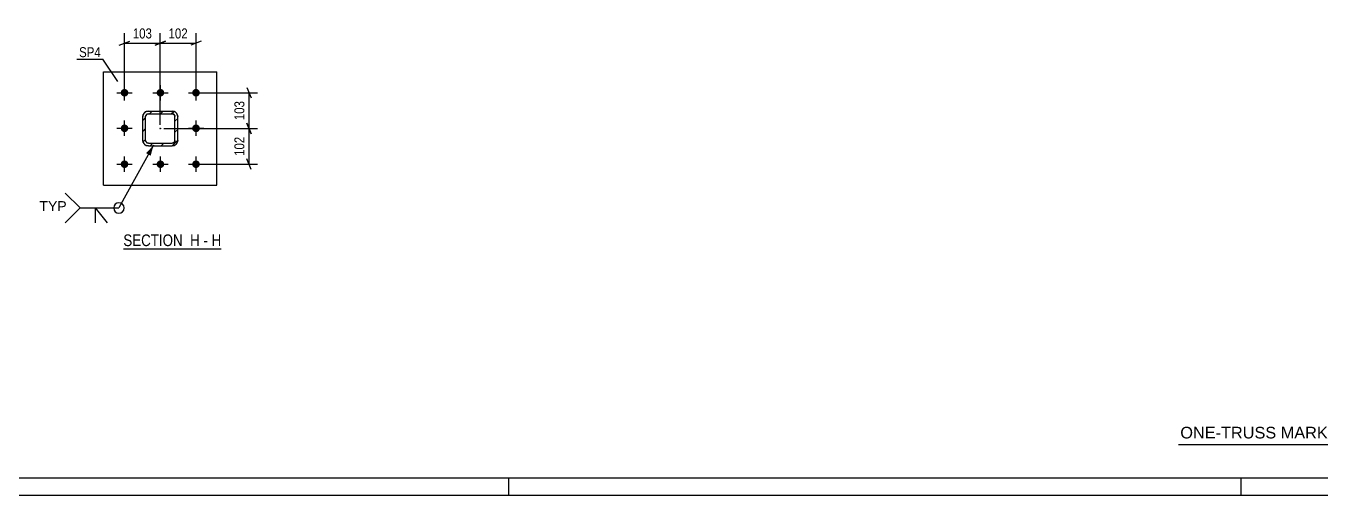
# Model space of a CAD drawing. Header units: millimetres. Extents: x -107 to 1082, y -577 to 264.
# Drawn here: x 313.2 to 684.7, y -577.5 to -442.9 of the extents above; entities that cross this region are included whole.
import ezdxf

# ---------------------------------------------------------------- set-up
doc = ezdxf.new("R2010")
doc.units = ezdxf.units.MM
doc.linetypes.add('DXK_LINE_DOT2', pattern=[3.9198, 1.9599, -1.9599])
doc.linetypes.add('DXK_LINE_DOT3', pattern=[5.9187, 2.979, -0.9799, 0.9799, -0.9799])
doc.styles.add('Arial', font='ARIAL.TTF', dxfattribs={"height": 0.2})
doc.styles.add('Arial Narrow', font='ARIALN.TTF', dxfattribs={"height": 0.2})

# ---------------------------------------------------------------- blocks, each defined once
blk = doc.blocks.new('Unknown-389677451-1162')
at = {"color": 5, "linetype": 'Continuous'}
for p, q in [((-102.23, -572.47), (1076.77, -572.47)), ((451.77, -577.47), (451.77, -572.47)), ((661.77, -577.47), (661.77, -572.47)), ((-107.23, -577.47), (1081.77, -577.47))]:
    blk.add_line(p, q, dxfattribs=at)
blk = doc.blocks.new('Unknown-389677451-42868')
at = {"color": 7, "linetype": 'Continuous'}
blk.add_line((643.77, -562.97), (713.77, -562.97), dxfattribs=at)
at = {"color": 7, "style": 'Arial'}
blk.add_text('ONE-TRUSS MARKED AS TR11', height=3.3428, dxfattribs=at).set_placement((644.31, -561.22))
blk = doc.blocks.new('Unknown-389677451-19 - 21458')
at = {"color": 6, "linetype": 'Continuous'}
blk.add_line((341.19, -506.79), (369.26, -506.79), dxfattribs=at)
at = {"color": 0, "linetype": 'Continuous'}
blk.add_wipeout([(359.3, -506.04), (359.3, -502.54), (341.19, -502.54), (341.19, -506.04)], dxfattribs=at)
at = {"color": 7, "linetype": 'Continuous', "style": 'Arial Narrow'}
blk.add_text('SECTION ', height=3.34, dxfattribs=at).set_placement((341.19, -506.04))
at = {"color": 0, "linetype": 'Continuous'}
blk.add_wipeout([(363.12, -506.04), (363.12, -502.54), (360.35, -502.54), (360.35, -506.04)], dxfattribs=at)
blk.add_wipeout([(365.44, -506.04), (365.44, -502.54), (364.17, -502.54), (364.17, -506.04)], dxfattribs=at)
at = {"color": 7, "linetype": 'Continuous', "style": 'Arial Narrow'}
blk.add_text('H', height=3.34, dxfattribs=at).set_placement((360.35, -506.04))
at = {"color": 0, "linetype": 'Continuous'}
blk.add_wipeout([(369.26, -506.04), (369.26, -502.54), (366.49, -502.54), (366.49, -506.04)], dxfattribs=at)
at = {"color": 7, "linetype": 'Continuous', "style": 'Arial Narrow'}
for s, p in [('-', (364.17, -506.04)), ('H', (366.49, -506.04))]:
    blk.add_text(s, height=3.34, dxfattribs=at).set_placement(p)
blk = doc.blocks.new('Bolt-389677451-21623 - 21458')
at = {"linetype": 'Continuous'}
for points in [[(341.53, -460.95, -1), (341.53, -463.15, -1)], [(351.83, -460.95, -1), (351.83, -463.15, -1)], [(362.03, -460.95, -1), (362.03, -463.15, -1)], [(341.53, -471.15, -1), (341.53, -473.35, -1)], [(362.03, -471.15, -1), (362.03, -473.35, -1)], [(341.53, -481.45, -1), (341.53, -483.65, -1)], [(351.83, -481.45, -1), (351.83, -483.65, -1)], [(362.03, -481.45, -1), (362.03, -483.65, -1)]]:
    blk.add_hatch(color=1, dxfattribs=at).paths.add_polyline_path(points)
at = {"color": 1, "linetype": 'Continuous'}
for p, q in [((341.53, -464.25), (341.53, -459.85)), ((351.83, -464.25), (351.83, -459.85)), ((362.03, -464.25), (362.03, -459.85)), ((339.33, -462.05), (343.73, -462.05)), ((349.63, -462.05), (354.03, -462.05)), ((359.83, -462.05), (364.23, -462.05)), ((341.53, -474.45), (341.53, -470.05)), ((362.03, -474.45), (362.03, -470.05)), ((339.33, -472.25), (343.73, -472.25)), ((359.83, -472.25), (364.23, -472.25)), ((339.33, -482.55), (343.73, -482.55)), ((341.53, -484.75), (341.53, -480.35)), ((349.63, -482.55), (354.03, -482.55)), ((351.83, -484.75), (351.83, -480.35)), ((359.83, -482.55), (364.23, -482.55)), ((362.03, -484.75), (362.03, -480.35))]:
    blk.add_line(p, q, dxfattribs=at)
blk = doc.blocks.new('Part-389677451-21494 - 21458')
at = {"linetype": 'Continuous'}
h = blk.add_hatch(dxfattribs=at)
h.set_pattern_fill('', scale=0.7, style=0, pattern_type=0)
h.set_pattern_definition([(45, (355.181, -477.2972), (-1.57154, 1.57154), [])])
h.paths.add_polyline_path([(348.38, -477.3), (355.18, -477.3), (355.79, -477.18), (356.31, -476.83), (356.66, -476.31), (356.78, -475.7), (356.78, -468.9), (356.66, -468.28), (356.31, -467.77), (355.79, -467.42), (355.18, -467.3), (348.38, -467.3), (347.77, -467.42), (347.25, -467.77), (346.9, -468.28), (346.78, -468.9), (346.78, -475.7), (346.9, -476.31), (347.25, -476.83), (347.77, -477.18)])
h.paths.add_polyline_path([(347.64, -476), (347.58, -475.7), (347.58, -468.9), (347.64, -468.59), (347.82, -468.33), (348.07, -468.16), (348.38, -468.1), (355.18, -468.1), (355.49, -468.16), (355.75, -468.33), (355.92, -468.59), (355.98, -468.9), (355.98, -475.7), (355.92, -476), (355.75, -476.26), (355.49, -476.44), (355.18, -476.5), (348.38, -476.5), (348.07, -476.44), (347.82, -476.26)])
blk.add_hatch(color=30, dxfattribs=at).paths.add_polyline_path([(351.78, -472.4, -1), (351.78, -472.2, -1)])
at = {"color": 7, "linetype": 'DXK_LINE_DOT2'}
for p, q in [((347.77, -467.42), (348.38, -467.3)), ((348.38, -467.3), (355.18, -467.3)), ((355.18, -467.3), (355.79, -467.42)), ((346.78, -468.9), (346.9, -468.28)), ((346.78, -475.7), (346.78, -468.9)), ((347.64, -468.59), (347.58, -468.9)), ((347.58, -475.7), (347.58, -468.9)), ((348.38, -468.1), (348.07, -468.16)), ((348.38, -468.1), (355.18, -468.1)), ((355.49, -468.16), (355.18, -468.1)), ((355.98, -468.9), (355.92, -468.59)), ((355.98, -475.7), (355.98, -468.9)), ((356.66, -468.28), (356.78, -468.9)), ((356.78, -475.7), (356.78, -468.9)), ((346.9, -476.31), (346.78, -475.7)), ((347.58, -475.7), (347.64, -476)), ((348.38, -477.3), (347.77, -477.18)), ((348.07, -476.44), (348.38, -476.5)), ((348.38, -476.5), (355.18, -476.5)), ((348.38, -477.3), (355.18, -477.3)), ((355.18, -476.5), (355.49, -476.44)), ((355.79, -477.18), (355.18, -477.3)), ((355.92, -476), (355.98, -475.7)), ((356.78, -475.7), (356.66, -476.31))]:
    blk.add_line(p, q, dxfattribs=at)
at = {"color": 2, "linetype": 'Continuous'}
for p, q in [((348.38, -467.3), (347.77, -467.42)), ((348.38, -467.3), (355.18, -467.3)), ((355.79, -467.42), (355.18, -467.3)), ((346.9, -468.28), (346.78, -468.9)), ((346.78, -475.7), (346.78, -468.9)), ((347.58, -468.9), (347.64, -468.59)), ((347.58, -475.7), (347.58, -468.9)), ((348.07, -468.16), (348.38, -468.1)), ((348.38, -468.1), (355.18, -468.1)), ((355.18, -468.1), (355.49, -468.16)), ((355.92, -468.59), (355.98, -468.9)), ((355.98, -475.7), (355.98, -468.9)), ((356.78, -468.9), (356.66, -468.28)), ((356.78, -475.7), (356.78, -468.9)), ((346.78, -475.7), (346.9, -476.31)), ((347.64, -476), (347.58, -475.7)), ((347.77, -477.18), (348.38, -477.3)), ((348.38, -476.5), (348.07, -476.44)), ((348.38, -476.5), (355.18, -476.5)), ((348.38, -477.3), (355.18, -477.3)), ((355.49, -476.44), (355.18, -476.5)), ((355.18, -477.3), (355.79, -477.18)), ((355.98, -475.7), (355.92, -476)), ((356.66, -476.31), (356.78, -475.7))]:
    blk.add_line(p, q, dxfattribs=at)
at = {"color": 7, "linetype": 'DXK_LINE_DOT3'}
blk.add_line((351.78, -472.3), (351.78, -472.3), dxfattribs=at)
at = {"color": 30, "linetype": 'DXK_LINE_DOT3'}
blk.add_line((351.78, -472.3), (351.78, -472.3), dxfattribs=at)
at = {"color": 30, "linetype": 'Continuous'}
blk.add_circle((351.78, -472.3), 0.1, dxfattribs=at)
at = {"color": 7, "linetype": 'DXK_LINE_DOT2'}
for centre, radius, start, end in [((348.38, -468.9), 1.6, 112.5, 157.5), ((355.18, -468.9), 1.6, 22.5, 67.5), ((348.38, -468.9), 0.8, 112.5, 157.5), ((355.18, -468.9), 0.8, 22.5, 67.5), ((348.38, -475.7), 1.6, 202.5, 247.5), ((348.38, -475.7), 0.8, 202.5, 247.5), ((355.18, -475.7), 0.8, 292.5, 337.5), ((355.18, -475.7), 1.6, 292.5, 337.5)]:
    blk.add_arc(centre, radius, start, end, dxfattribs=at)
at = {"color": 2, "linetype": 'Continuous'}
for centre, radius, start, end in [((348.38, -468.9), 1.6, 112.5, 157.5), ((355.18, -468.9), 1.6, 22.5, 67.5), ((348.38, -468.9), 0.8, 112.5, 157.5), ((355.18, -468.9), 0.8, 22.5, 67.5), ((348.38, -475.7), 1.6, 202.5, 247.5), ((348.38, -475.7), 0.8, 202.5, 247.5), ((355.18, -475.7), 0.8, 292.5, 337.5), ((355.18, -475.7), 1.6, 292.5, 337.5)]:
    blk.add_arc(centre, radius, start, end, dxfattribs=at)
blk = doc.blocks.new('Part-389677451-21513 - 21458')
at = {"color": 2, "linetype": 'Continuous'}
for p, q in [((335.53, -488.55), (335.53, -456.05)), ((335.53, -456.05), (368.03, -456.05)), ((368.03, -488.55), (368.03, -456.05)), ((335.53, -488.55), (368.03, -488.55))]:
    blk.add_line(p, q, dxfattribs=at)
blk = doc.blocks.new('StraightDimension-389677451-38397 - 21458')
at = {"color": 7, "linetype": 'Continuous'}
for p, q in [((376.65, -470.8), (377.85, -473.8)), ((352.78, -472.3), (379.65, -472.3)), ((377.25, -482.55), (377.25, -472.3)), ((363.03, -482.55), (379.65, -482.55)), ((377.85, -484.05), (376.65, -481.05))]:
    blk.add_line(p, q, dxfattribs=at)
at = {"color": 0}
blk.add_wipeout([(376.5, -474.08), (372.3, -474.08), (372.3, -480.76), (376.5, -480.76)], dxfattribs=at)
at = {"color": 3, "style": 'Arial Narrow'}
blk.add_text('102', height=2.863, rotation=90.0002, dxfattribs=at).set_placement((375.9, -480.16))
blk = doc.blocks.new('StraightDimension-389677451-38367 - 21458')
at = {"color": 7, "linetype": 'Continuous'}
for p, q in [((351.78, -471.3), (351.78, -444.97)), ((362.03, -461.05), (362.03, -444.97)), ((350.28, -448.42), (353.28, -447.22)), ((351.78, -447.82), (362.03, -447.82)), ((363.53, -447.22), (360.53, -448.42))]:
    blk.add_line(p, q, dxfattribs=at)
at = {"color": 0}
blk.add_wipeout([(360.25, -447.07), (360.25, -442.87), (353.56, -442.87), (353.56, -447.07)], dxfattribs=at)
at = {"color": 3, "style": 'Arial Narrow'}
blk.add_text('102', height=2.863, dxfattribs=at).set_placement((354.16, -446.47))
blk = doc.blocks.new('StraightDimension-389677451-38368 - 21458')
at = {"color": 7, "linetype": 'Continuous'}
for p, q in [((341.53, -461.05), (341.53, -444.97)), ((351.78, -471.3), (351.78, -444.97)), ((340.03, -448.42), (343.03, -447.22)), ((341.53, -447.82), (351.78, -447.82)), ((353.28, -447.22), (350.28, -448.42))]:
    blk.add_line(p, q, dxfattribs=at)
at = {"color": 0}
blk.add_wipeout([(350, -447.07), (350, -442.87), (343.31, -442.87), (343.31, -447.07)], dxfattribs=at)
at = {"color": 3, "style": 'Arial Narrow'}
blk.add_text('103', height=2.863, dxfattribs=at).set_placement((343.91, -446.47))
blk = doc.blocks.new('StraightDimension-389677451-38396 - 21458')
at = {"color": 7, "linetype": 'Continuous'}
for p, q in [((376.65, -460.55), (377.85, -463.55)), ((363.03, -462.05), (379.65, -462.05)), ((377.25, -472.3), (377.25, -462.05)), ((377.85, -473.8), (376.65, -470.8)), ((352.78, -472.3), (379.65, -472.3))]:
    blk.add_line(p, q, dxfattribs=at)
at = {"color": 0}
blk.add_wipeout([(376.5, -463.83), (372.3, -463.83), (372.3, -470.51), (376.5, -470.51)], dxfattribs=at)
at = {"color": 3, "style": 'Arial Narrow'}
blk.add_text('103', height=2.863, rotation=90.0002, dxfattribs=at).set_placement((375.9, -469.91))
blk = doc.blocks.new('Mark-389677451-22658 - 21458')
at = {"color": 0}
blk.add_wipeout([(334.71, -451.84), (334.71, -448.84), (328.5, -448.84), (328.5, -451.84)], dxfattribs=at)
blk.add_wipeout([(334.71, -451.84), (334.71, -448.84), (328.5, -448.84), (328.5, -451.84)], dxfattribs=at)
at = {"color": 30, "linetype": 'Continuous'}
for p in [(327.9, -452.44), (339.63, -458.86)]:
    blk.add_line(p, (335.31, -452.44), dxfattribs=at)
at = {"color": 3, "style": 'Arial Narrow'}
blk.add_text('SP4', height=2.863, dxfattribs=at).set_placement((328.5, -451.84))
blk = doc.blocks.new('WeldMark-389677451-24054 - 21458')
at = {"linetype": 'Continuous'}
blk.add_hatch(color=30, dxfattribs=at).paths.add_polyline_path([(347.73, -479.39), (349.83, -477.12), (349.04, -480.11)])
at = {"color": 30, "linetype": 'Continuous'}
for p in [(349.83, -477.12), (328.82, -495.11)]:
    blk.add_line(p, (339.92, -495.11), dxfattribs=at)
at = {"color": 3, "linetype": 'Continuous'}
for q in [(336.54, -499.4), (333.11, -499.4)]:
    blk.add_line((333.11, -495.11), q, dxfattribs=at)
for start, end in [(90, 270), (270, 90)]:
    blk.add_arc((339.92, -495.11), 1.5, start, end, dxfattribs=at)
at = {"color": 0, "linetype": 'Continuous'}
blk.add_wipeout([(324.92, -496.01), (324.92, -493.01), (317.15, -493.01), (317.15, -496.01)], dxfattribs=at)
blk.add_wipeout([(324.92, -496.01), (324.92, -493.01), (317.15, -493.01), (317.15, -496.01)], dxfattribs=at)
at = {"color": 3, "linetype": 'Continuous'}
for q in [(324.54, -490.83), (324.54, -499.4)]:
    blk.add_line((328.82, -495.11), q, dxfattribs=at)
at = {"color": 3, "linetype": 'Continuous', "style": 'Arial'}
blk.add_text('TYP', height=2.865, dxfattribs=at).set_placement((317.15, -496.01))

msp = doc.modelspace()

# ---------------------------------------------------------------- block references
for name in ['Unknown-389677451-1162', 'Part-389677451-21513 - 21458', 'Bolt-389677451-21623 - 21458', 'Part-389677451-21494 - 21458', 'Unknown-389677451-42868']:
    msp.add_blockref(name, (0, 0))

# ---------------------------------------------------------------- next in the draw order: block references
for name in ['StraightDimension-389677451-38397 - 21458', 'WeldMark-389677451-24054 - 21458', 'Unknown-389677451-19 - 21458']:
    msp.add_blockref(name, (0, 0))

# ---------------------------------------------------------------- next in the draw order: block references
msp.add_blockref('StraightDimension-389677451-38367 - 21458', (0, 0))

# ---------------------------------------------------------------- next in the draw order: block references
msp.add_blockref('StraightDimension-389677451-38368 - 21458', (0, 0))

# ---------------------------------------------------------------- next in the draw order: block references
for name in ['Mark-389677451-22658 - 21458', 'StraightDimension-389677451-38396 - 21458']:
    msp.add_blockref(name, (0, 0))

doc.saveas('drawing.dxf')
